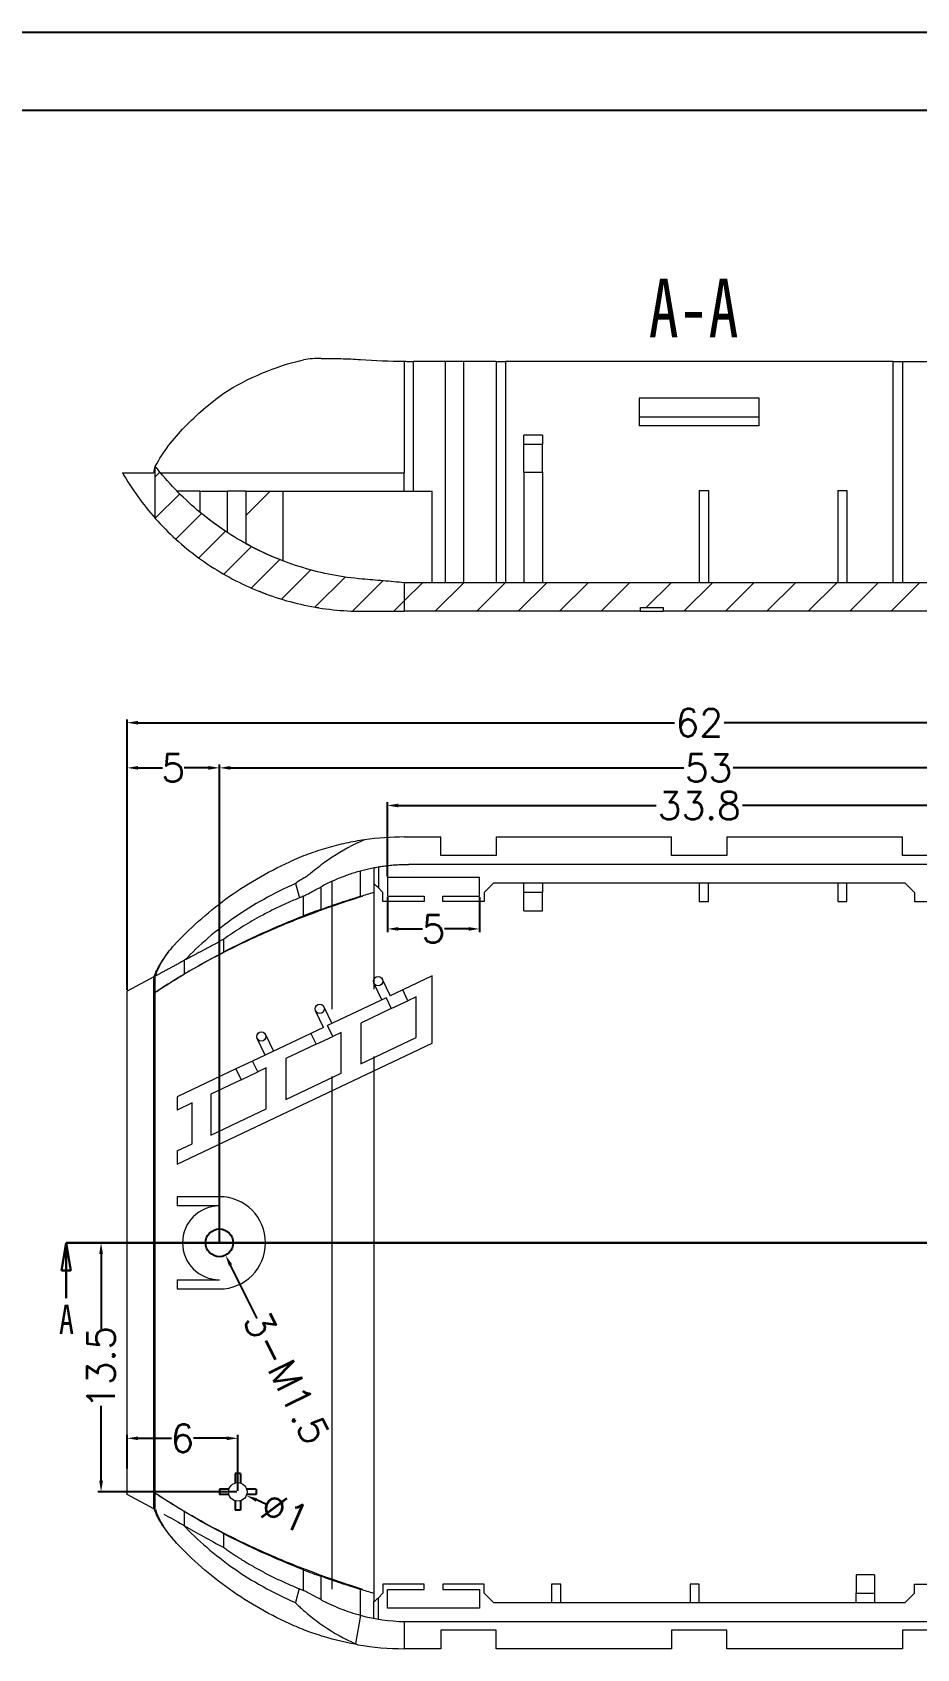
# Model space of a CAD drawing. Header units: inches. Extents: x 1582 to 2189, y 327 to 504.
# Drawn here: x 1633.2 to 1681.1, y 416.3 to 503.9 of the extents above; entities that cross this region are included whole.
import ezdxf

# ---------------------------------------------------------------- set-up
doc = ezdxf.new("R2010")
doc.units = ezdxf.units.IN
doc.header["$LTSCALE"] = 15
doc.linetypes.add('CENTERX2', pattern=[101.6, 63.5, -12.7, 12.7, -12.7])
doc.styles.add('SLDTEXTSTYLE0', font='TXT', dxfattribs={"width": 0.75})
doc.styles.get("Standard").update_dxf_attribs({"font": 'txt', "bigfont": 'gbcbig.shx'})
doc.dimstyles.new('2', dxfattribs={"dimtxt": 1.5, "dimasz": 0.6, "dimexe": 0.18, "dimexo": 0.0625, "dimgap": 0.09, "dimtad": 0, "dimdsep": 46, "dimtxsty": 'Standard', "dimcen": 0, "dimclrd": 3, "dimclre": 3, "dimadec": 0, "dimazin": 2, "dimtfac": 1, "dimtofl": 0, "dimtmove": 0, "dimatfit": 3, "dimfxl": 1, "dimtolj": 1, "dimtzin": 0, "dimarcsym": 0})
pattern_1 = [(45, (1270.117, -27.185), (-2.245064, 2.245064), [])]
pattern_2 = [(45, (-37.5269, -52.633), (-1.122532, 1.122532), [])]

# ---------------------------------------------------------------- blocks, each defined once
blk = doc.blocks.new('_CLOSED')
at = {"color": 0, "linetype": 'ByBlock', "lineweight": -2}
for p, q in [((-1, 0.166667), (0, 0)), ((-1, 0.166667), (-1, -0.166667)), ((0, 0), (-1, -0.166667)), ((0, 0), (-1, 0))]:
    blk.add_line(p, q, dxfattribs=at)
blk = doc.blocks.new('*D204')
at = {"color": 3, "lineweight": -2}
for p, q in [((1638.349, 451.965), (1638.349, 466.643)), ((1638.949, 466.463), (1668.009, 466.463)), ((1699.749, 466.463), (1670.689, 466.463)), ((1700.349, 451.965), (1700.349, 466.643))]:
    blk.add_line(p, q, dxfattribs=at)
at = {"color": 3}
for points in [[(1638.949, 466.563), (1638.949, 466.363), (1638.349, 466.463)], [(1699.749, 466.563), (1699.749, 466.363), (1700.349, 466.463)]]:
    blk.add_solid(points, dxfattribs=at)
at = {"layer": 'Defpoints', "color": 0}
for p in [(1700.349, 466.463), (1638.349, 451.903), (1700.349, 451.903)]:
    blk.add_point(p, dxfattribs=at)
at = {"color": 0, "insert": (1669.349, 466.463), "char_height": 1.5, "attachment_point": 5}
blk.add_mtext('\\A1;62', dxfattribs=at)
blk = doc.blocks.new('*D205')
at = {"color": 3, "lineweight": -2}
for p, q in [((1638.349, 451.965), (1638.349, 464.195)), ((1638.949, 464.015), (1640.261, 464.015)), ((1642.752, 464.015), (1641.441, 464.015)), ((1643.352, 438.331), (1643.352, 464.195))]:
    blk.add_line(p, q, dxfattribs=at)
at = {"color": 3}
for points in [[(1638.949, 464.115), (1638.949, 463.915), (1638.349, 464.015)], [(1642.752, 464.115), (1642.752, 463.915), (1643.352, 464.015)]]:
    blk.add_solid(points, dxfattribs=at)
at = {"layer": 'Defpoints', "color": 0}
for p in [(1638.349, 464.015), (1638.349, 451.903), (1643.352, 438.268)]:
    blk.add_point(p, dxfattribs=at)
at = {"color": 0, "insert": (1640.851, 464.015), "char_height": 1.5, "attachment_point": 5}
blk.add_mtext('\\A1;5', dxfattribs=at)
blk = doc.blocks.new('*D206')
at = {"color": 3, "lineweight": -2}
for p, q in [((1643.352, 438.331), (1643.352, 464.195)), ((1643.952, 464.015), (1668.512, 464.015)), ((1695.752, 464.015), (1671.192, 464.015)), ((1696.352, 445.831), (1696.352, 464.195))]:
    blk.add_line(p, q, dxfattribs=at)
at = {"color": 3}
for points in [[(1643.952, 464.115), (1643.952, 463.915), (1643.352, 464.015)], [(1695.752, 464.115), (1695.752, 463.915), (1696.352, 464.015)]]:
    blk.add_solid(points, dxfattribs=at)
at = {"layer": 'Defpoints', "color": 0}
for p in [(1696.352, 464.015), (1696.352, 445.768), (1643.352, 438.268)]:
    blk.add_point(p, dxfattribs=at)
at = {"color": 0, "insert": (1669.852, 464.015), "char_height": 1.5, "attachment_point": 5}
blk.add_mtext('\\A1;53', dxfattribs=at)
blk = doc.blocks.new('*D210')
at = {"color": 3, "lineweight": -2}
blk.add_line((1645.39, 434.172), (1643.953, 437.059), dxfattribs=at)
at = {"color": 3}
blk.add_solid([(1644.043, 437.104), (1643.864, 437.015), (1643.686, 437.597)], dxfattribs=at)
at = {"layer": 'Defpoints', "color": 0}
for p in [(1643.018, 438.939), (1643.686, 437.597)]:
    blk.add_point(p, dxfattribs=at)
at = {"color": 0, "insert": (1646.99, 430.958), "char_height": 1.5, "attachment_point": 5, "rotation": 296.45584}
blk.add_mtext('\\A1;3-M1.5', dxfattribs=at)
blk = doc.blocks.new('*D218')
at = {"color": 3, "lineweight": -2}
for p, q in [((1638.349, 426.037), (1638.349, 427.852)), ((1638.949, 427.672), (1640.759, 427.672)), ((1643.749, 427.672), (1641.939, 427.672)), ((1644.349, 424.831), (1644.349, 427.852))]:
    blk.add_line(p, q, dxfattribs=at)
at = {"color": 3}
for points in [[(1638.949, 427.772), (1638.949, 427.572), (1638.349, 427.672)], [(1643.749, 427.772), (1643.749, 427.572), (1644.349, 427.672)]]:
    blk.add_solid(points, dxfattribs=at)
at = {"layer": 'Defpoints', "color": 0}
for p in [(1644.349, 427.672), (1638.349, 425.975), (1644.349, 424.768)]:
    blk.add_point(p, dxfattribs=at)
at = {"color": 0, "insert": (1641.349, 427.672), "char_height": 1.5, "attachment_point": 5}
blk.add_mtext('\\A1;6', dxfattribs=at)
blk = doc.blocks.new('*D219')
at = {"color": 3, "lineweight": -2}
for p, q in [((1643.289, 438.268), (1636.761, 438.268)), ((1636.941, 437.668), (1636.941, 433.608)), ((1636.941, 425.368), (1636.941, 429.428)), ((1644.287, 424.768), (1636.761, 424.768))]:
    blk.add_line(p, q, dxfattribs=at)
at = {"color": 3}
for points in [[(1636.841, 437.668), (1637.041, 437.668), (1636.941, 438.268)], [(1636.841, 425.368), (1637.041, 425.368), (1636.941, 424.768)]]:
    blk.add_solid(points, dxfattribs=at)
at = {"layer": 'Defpoints', "color": 0}
for p in [(1636.941, 438.268), (1643.352, 438.268), (1644.349, 424.768)]:
    blk.add_point(p, dxfattribs=at)
at = {"color": 0, "insert": (1636.941, 431.518), "char_height": 1.5, "attachment_point": 5, "rotation": 90}
blk.add_mtext('\\A1;13.5', dxfattribs=at)
blk = doc.blocks.new('*D223')
at = {"color": 3, "lineweight": -2}
blk.add_line((1645.909, 424.091), (1645.358, 424.33), dxfattribs=at)
at = {"color": 3}
blk.add_solid([(1645.398, 424.422), (1645.318, 424.238), (1644.808, 424.569)], dxfattribs=at)
at = {"layer": 'Defpoints', "color": 0}
for p in [(1643.891, 424.967), (1644.808, 424.569)]:
    blk.add_point(p, dxfattribs=at)
at = {"color": 0, "insert": (1646.908, 423.657), "char_height": 1.5, "attachment_point": 5, "rotation": 336.52677}
blk.add_mtext('\\A1;∅1', dxfattribs=at)
blk = doc.blocks.new('*D224')
at = {"color": 3, "lineweight": -2}
for p, q in [((1652.449, 458.131), (1652.449, 462.154)), ((1653.049, 461.974), (1667.009, 461.974)), ((1685.649, 461.974), (1671.689, 461.974)), ((1686.249, 458.131), (1686.249, 462.154))]:
    blk.add_line(p, q, dxfattribs=at)
at = {"color": 3}
for points in [[(1653.049, 462.074), (1653.049, 461.874), (1652.449, 461.974)], [(1685.649, 462.074), (1685.649, 461.874), (1686.249, 461.974)]]:
    blk.add_solid(points, dxfattribs=at)
at = {"layer": 'Defpoints', "color": 0}
for p in [(1686.249, 461.974), (1652.449, 458.068), (1686.249, 458.068)]:
    blk.add_point(p, dxfattribs=at)
at = {"color": 0, "insert": (1669.349, 461.974), "char_height": 1.5, "attachment_point": 5}
blk.add_mtext('\\A1;33.8', dxfattribs=at)
blk = doc.blocks.new('*D225')
at = {"color": 3, "lineweight": -2}
for p, q in [((1652.449, 457.006), (1652.449, 455.105)), ((1657.449, 457.006), (1657.449, 455.105)), ((1653.049, 455.285), (1654.359, 455.285)), ((1656.849, 455.285), (1655.539, 455.285))]:
    blk.add_line(p, q, dxfattribs=at)
at = {"color": 3}
for points in [[(1653.049, 455.385), (1653.049, 455.185), (1652.449, 455.285)], [(1656.849, 455.385), (1656.849, 455.185), (1657.449, 455.285)]]:
    blk.add_solid(points, dxfattribs=at)
at = {"layer": 'Defpoints', "color": 0}
for p in [(1652.449, 457.068), (1657.449, 457.068), (1657.449, 455.285)]:
    blk.add_point(p, dxfattribs=at)
at = {"color": 0, "insert": (1654.949, 455.285), "char_height": 1.5, "attachment_point": 5}
blk.add_mtext('\\A1;5', dxfattribs=at)

msp = doc.modelspace()

# ---------------------------------------------------------------- hatches: boundary and pattern name
at = {"linetype": 'Continuous', "lineweight": 0}
h = msp.add_hatch(dxfattribs=at)
h.set_pattern_fill('ANSI31', style=0)
h.set_pattern_definition(pattern_1)
edge = h.paths.add_edge_path(flags=0)
edge.add_arc((1651.09, 487.506), 15, 210, 221.64154)
edge.add_line((1639.88, 477.539), (1639.88, 480.354))
edge.add_spline(control_points=[(1639.88, 480.354), (1639.824, 480.248), (1639.792, 480.127), (1639.792, 480.006)], knot_values=[0, 0, 0, 0, 0.497006, 0.497006, 0.497006, 0.497006], weights=[1, 1, 1, 1], degree=3, periodic=0)
edge.add_line((1639.792, 480.006), (1638.099, 480.006))
h = msp.add_hatch(dxfattribs=at)
h.set_pattern_fill('ANSI31', color=4, scale=0.5, style=0)
h.set_pattern_definition(pattern_2)
edge = h.paths.add_edge_path(flags=0)
edge.add_line((1653.369, 472.506), (1653.369, 474.052))
edge.add_spline(control_points=[(1653.369, 474.052), (1653.177, 474.069), (1652.796, 474.103), (1652.225, 474.153), (1651.656, 474.202), (1651.278, 474.234), (1651.09, 474.25)], knot_values=[0, 0, 0, 0, 0.25, 0.5, 0.75, 1, 1, 1, 1], weights=[1, 1, 1, 1, 1, 1, 1], degree=3, periodic=0)
edge.add_spline(control_points=[(1651.09, 474.25), (1648.894, 474.435), (1646.757, 475.092), (1642.946, 477.179), (1641.244, 478.625), (1639.88, 480.354)], knot_values=[0, 0, 0, 0, 0.5, 0.5, 1, 1, 1, 1], weights=[1, 1, 1, 1, 1, 1], degree=3, periodic=0)
edge.add_line((1639.88, 480.354), (1639.88, 477.539))
edge.add_spline(control_points=[(1639.88, 477.539), (1641.292, 475.951), (1643.035, 474.68), (1645.902, 473.392), (1646.916, 473.059), (1648.98, 472.617), (1650.027, 472.506), (1651.09, 472.506)], knot_values=[0, 0, 0, 0, 0.5, 0.5, 0.75, 0.75, 1, 1, 1, 1], weights=[1, 1, 1, 1, 1, 1, 1, 1], degree=3, periodic=0)
edge.add_line((1651.09, 472.506), (1653.369, 472.506))
h = msp.add_hatch(dxfattribs=at)
h.set_pattern_fill('ANSI31', style=0)
h.set_pattern_definition(pattern_1)
edge = h.paths.add_edge_path(flags=0)
edge.add_line((1646.792, 479.006), (1644.792, 479.006))
edge.add_line((1644.792, 479.006), (1644.792, 476.168))
edge.add_spline(control_points=[(1644.792, 476.168), (1645.435, 475.812), (1646.102, 475.501), (1646.792, 475.237)], knot_values=[0, 0, 0, 0, 1, 1, 1, 1], weights=[1, 1, 1, 1], degree=3, periodic=0)
edge.add_line((1646.792, 475.237), (1646.792, 479.006))
h = msp.add_hatch(dxfattribs=at)
h.set_pattern_fill('ANSI31', color=4, scale=0.5, style=0)
h.set_pattern_definition(pattern_2)
h.paths.add_polyline_path([(1667.397, 472.506), (1685.33, 472.506), (1685.33, 474.052), (1653.369, 474.052), (1653.369, 472.506), (1666.17, 472.506), (1666.17, 472.706), (1667.397, 472.706)], flags=0)

# ---------------------------------------------------------------- linework, layer by layer
for p, q in [((1581.852, 503.888), (1832.153, 503.888)), ((1586.066, 499.674), (1827.94, 499.674)), ((1644.199, 425.768), (1644.199, 425.245)), ((1644.499, 425.768), (1644.199, 425.768)), ((1644.499, 425.768), (1644.499, 425.245)), ((1643.349, 424.918), (1643.349, 424.618)), ((1643.872, 424.918), (1643.349, 424.918)), ((1643.872, 424.618), (1643.349, 424.618)), ((1644.199, 424.291), (1644.199, 423.768)), ((1644.499, 424.291), (1644.499, 423.768)), ((1645.349, 424.918), (1644.826, 424.918)), ((1645.349, 424.618), (1644.826, 424.618)), ((1645.349, 424.918), (1645.349, 424.618)), ((1644.499, 423.768), (1644.199, 423.768))]:
    msp.add_line(p, q)
at = {"color": 7, "linetype": 'Continuous', "lineweight": 15}
for p, q in [((1653.369, 486.052), (1653.369, 480.006)), ((1653.401, 486.052), (1653.401, 486.054)), ((1653.612, 486.052), (1653.849, 486.052)), ((1653.849, 486.052), (1653.849, 479.006)), ((1655.599, 486.052), (1653.849, 486.052)), ((1655.599, 474.052), (1655.599, 486.052)), ((1656.599, 486.052), (1655.599, 486.052)), ((1656.599, 474.052), (1656.599, 486.052)), ((1658.349, 486.052), (1656.599, 486.052)), ((1658.349, 486.052), (1658.349, 474.052)), ((1658.349, 486.052), (1658.849, 486.052)), ((1658.849, 486.052), (1658.849, 474.052)), ((1679.849, 486.052), (1658.849, 486.052)), ((1679.849, 474.052), (1679.849, 486.052)), ((1679.849, 486.052), (1680.349, 486.052)), ((1680.349, 486.052), (1680.349, 474.052)), ((1680.349, 486.052), (1682.099, 486.052)), ((1672.599, 484.052), (1666.099, 484.052)), ((1666.099, 484.052), (1666.099, 482.552)), ((1672.599, 482.552), (1672.599, 484.052)), ((1666.099, 483.052), (1672.599, 483.052)), ((1660.849, 482.052), (1659.849, 482.052)), ((1659.849, 481.552), (1659.849, 482.052)), ((1660.849, 482.052), (1660.849, 481.552)), ((1672.599, 482.552), (1666.099, 482.552)), ((1660.849, 481.552), (1659.849, 481.552)), ((1659.849, 480.052), (1659.849, 481.552)), ((1660.849, 480.052), (1660.849, 481.552)), ((1640.014, 480.199), (1639.88, 480.354)), ((1639.88, 477.539), (1639.88, 480.354)), ((1638.099, 480.006), (1639.792, 480.006)), ((1653.369, 479.006), (1653.369, 480.006)), ((1659.849, 480.052), (1659.849, 474.052)), ((1659.849, 480.052), (1660.849, 480.052)), ((1660.849, 480.052), (1660.849, 474.052)), ((1642.292, 479.006), (1641.067, 479.006)), ((1642.292, 479.006), (1642.292, 477.877)), ((1642.292, 479.006), (1643.792, 479.006)), ((1643.792, 476.77), (1643.792, 479.006)), ((1644.792, 479.006), (1643.792, 479.006)), ((1644.792, 479.006), (1644.792, 476.168)), ((1644.792, 479.006), (1646.792, 479.006)), ((1646.792, 479.006), (1654.88, 479.006)), ((1646.792, 479.006), (1646.792, 475.237)), ((1654.88, 474.052), (1654.88, 479.006)), ((1669.349, 479.052), (1669.349, 474.052)), ((1669.349, 479.052), (1669.849, 479.052)), ((1669.849, 479.052), (1669.849, 474.052)), ((1676.849, 479.052), (1676.849, 474.052)), ((1676.849, 479.052), (1677.349, 479.052)), ((1677.349, 479.052), (1677.349, 474.052)), ((1640.872, 476.524), (1640.872, 476.524)), ((1653.369, 474.052), (1653.369, 472.506)), ((1685.33, 474.052), (1653.369, 474.052)), ((1645.517, 473.579), (1645.517, 473.579)), ((1645.59, 473.556), (1645.518, 473.581)), ((1645.52, 473.585), (1645.712, 473.507)), ((1645.88, 473.439), (1645.52, 473.584)), ((1645.832, 473.459), (1645.88, 473.439)), ((1645.88, 473.439), (1645.88, 473.439)), ((1646.946, 473.089), (1646.946, 473.089)), ((1648.743, 472.694), (1648.648, 472.706)), ((1649.946, 472.549), (1649.946, 472.549)), ((1651.09, 472.506), (1653.369, 472.506)), ((1666.17, 472.506), (1653.369, 472.506)), ((1666.17, 472.706), (1667.397, 472.706)), ((1666.17, 472.506), (1666.17, 472.706)), ((1666.17, 472.506), (1667.397, 472.506)), ((1667.397, 472.706), (1667.397, 472.506)), ((1685.33, 472.506), (1667.397, 472.506)), ((1653.369, 460.268), (1655.349, 460.268)), ((1655.349, 459.268), (1655.349, 460.268)), ((1658.349, 460.268), (1658.349, 459.268)), ((1658.349, 460.268), (1667.849, 460.268)), ((1667.849, 459.268), (1667.849, 460.268)), ((1670.849, 460.268), (1670.849, 459.268)), ((1670.849, 460.268), (1680.349, 460.268)), ((1680.349, 459.268), (1680.349, 460.268)), ((1658.349, 459.268), (1655.349, 459.268)), ((1670.849, 459.268), (1667.849, 459.268)), ((1683.349, 459.268), (1680.349, 459.268)), ((1650.998, 457.058), (1650.998, 458.42)), ((1651.719, 458.587), (1651.719, 452.019)), ((1651.719, 458.587), (1651.719, 457.709)), ((1651.962, 458.631), (1651.962, 457.505)), ((1685.086, 458.768), (1653.612, 458.768)), ((1647.481, 457.742), (1647.688, 456.967)), ((1648.869, 456.352), (1648.869, 457.571)), ((1649.44, 457.857), (1649.44, 450.938)), ((1652.199, 457.268), (1651.962, 457.505)), ((1652.449, 458.068), (1652.449, 457.068)), ((1657.449, 458.068), (1652.449, 458.068)), ((1657.449, 457.068), (1657.449, 458.068)), ((1658.199, 457.768), (1657.699, 457.268)), ((1680.499, 457.768), (1658.199, 457.768)), ((1659.849, 457.268), (1659.849, 457.768)), ((1660.849, 457.768), (1660.849, 457.268)), ((1669.349, 457.768), (1669.349, 456.768)), ((1669.849, 456.768), (1669.849, 457.768)), ((1676.849, 457.768), (1676.849, 456.768)), ((1677.349, 456.768), (1677.349, 457.768)), ((1680.499, 457.768), (1680.999, 457.268)), ((1647.912, 455.995), (1647.912, 457.055)), ((1652.199, 456.768), (1652.199, 457.268)), ((1654.449, 456.768), (1652.199, 456.768)), ((1652.449, 457.068), (1654.449, 457.068)), ((1654.449, 457.068), (1654.449, 456.768)), ((1655.449, 457.068), (1657.449, 457.068)), ((1655.449, 456.768), (1655.449, 457.068)), ((1657.699, 456.768), (1655.449, 456.768)), ((1657.699, 457.268), (1657.699, 456.768)), ((1660.849, 457.268), (1659.849, 457.268)), ((1659.849, 456.268), (1659.849, 457.268)), ((1660.849, 456.268), (1660.849, 457.268)), ((1669.349, 456.768), (1669.849, 456.768)), ((1676.849, 456.768), (1677.349, 456.768)), ((1680.999, 457.268), (1680.999, 456.768)), ((1680.999, 456.768), (1683.249, 456.768)), ((1659.849, 456.268), (1660.849, 456.268)), ((1643.583, 454.035), (1643.583, 454.723)), ((1641.467, 452.849), (1641.467, 453.583)), ((1639.792, 452.68), (1638.349, 451.903)), ((1639.792, 423.856), (1639.792, 452.68)), ((1639.88, 451.848), (1639.88, 452.728)), ((1652.152, 451.442), (1651.723, 452.345)), ((1652.175, 452.56), (1652.603, 451.656)), ((1654.88, 452.736), (1653.281, 451.978)), ((1654.88, 449.084), (1654.88, 452.736)), ((1638.349, 424.633), (1638.349, 451.903)), ((1639.88, 424.688), (1639.88, 451.848)), ((1652.378, 451.549), (1649.215, 450.049)), ((1652.378, 451.549), (1652.656, 450.962)), ((1653.281, 451.978), (1652.603, 451.656)), ((1652.656, 450.962), (1653.56, 451.39)), ((1653.56, 451.39), (1653.281, 451.978)), ((1654.011, 451.605), (1653.56, 451.39)), ((1654.011, 449.391), (1654.011, 451.605)), ((1648.989, 449.942), (1648.561, 450.845)), ((1649.013, 451.06), (1649.441, 450.156)), ((1652.656, 450.962), (1651.011, 450.182)), ((1648.312, 449.62), (1645.15, 448.12)), ((1645.85, 449.56), (1646.279, 448.656)), ((1648.989, 449.942), (1648.312, 449.62)), ((1648.312, 449.62), (1648.59, 449.033)), ((1649.494, 449.462), (1649.215, 450.049)), ((1649.946, 449.676), (1649.494, 449.462)), ((1649.946, 447.462), (1649.946, 449.676)), ((1651.011, 450.182), (1651.011, 447.968)), ((1641.067, 442.531), (1654.88, 449.084)), ((1645.827, 448.442), (1645.399, 449.345)), ((1648.59, 449.033), (1646.946, 448.253)), ((1648.59, 449.033), (1649.494, 449.462)), ((1651.011, 447.968), (1654.011, 449.391)), ((1645.15, 448.12), (1644.246, 447.692)), ((1645.428, 447.533), (1645.15, 448.12)), ((1645.88, 447.747), (1645.428, 447.533)), ((1645.88, 445.534), (1645.88, 447.747)), ((1646.946, 448.253), (1646.946, 446.039)), ((1651.719, 448.367), (1651.719, 418.827)), ((1644.246, 447.692), (1641.067, 446.183)), ((1644.525, 447.104), (1642.88, 446.324)), ((1644.246, 447.692), (1644.525, 447.104)), ((1644.525, 447.104), (1645.428, 447.533)), ((1646.946, 446.039), (1649.946, 447.462)), ((1649.44, 447.286), (1649.44, 419.489)), ((1641.067, 446.183), (1641.067, 445.464)), ((1642.88, 446.324), (1642.88, 444.111)), ((1641.88, 445.85), (1641.067, 445.464)), ((1641.88, 443.636), (1641.88, 445.85)), ((1642.88, 444.111), (1645.88, 445.534)), ((1641.067, 443.25), (1641.88, 443.636)), ((1641.067, 443.25), (1641.067, 442.531)), ((1643.352, 440.768), (1641.067, 440.768)), ((1641.067, 440.768), (1641.067, 440.268)), ((1643.352, 440.268), (1641.067, 440.268)), ((1641.067, 436.268), (1643.352, 436.268)), ((1641.067, 436.268), (1641.067, 435.768)), ((1641.067, 435.768), (1643.352, 435.768)), ((1639.792, 423.856), (1638.349, 424.633)), ((1639.88, 423.809), (1639.88, 424.688)), ((1641.467, 422.935), (1641.467, 423.687)), ((1643.583, 421.749), (1643.583, 422.501)), ((1647.912, 419.426), (1647.912, 420.541)), ((1648.869, 418.917), (1648.869, 420.184)), ((1652.199, 419.768), (1652.199, 419.268)), ((1654.449, 419.768), (1652.199, 419.768)), ((1654.449, 419.468), (1654.449, 419.768)), ((1655.449, 419.768), (1655.449, 419.468)), ((1657.699, 419.768), (1655.449, 419.768)), ((1657.699, 419.268), (1657.699, 419.768)), ((1661.849, 419.768), (1661.349, 419.768)), ((1661.349, 419.768), (1661.349, 418.768)), ((1661.849, 418.768), (1661.849, 419.768)), ((1668.849, 419.768), (1668.849, 418.768)), ((1669.349, 419.768), (1668.849, 419.768)), ((1669.349, 418.768), (1669.349, 419.768)), ((1678.849, 420.268), (1677.849, 420.268)), ((1677.849, 420.268), (1677.849, 419.268)), ((1678.849, 420.268), (1678.849, 419.268)), ((1680.999, 419.768), (1683.249, 419.768)), ((1680.999, 419.268), (1680.999, 419.768)), ((1647.665, 419.524), (1647.467, 418.768)), ((1650.998, 418.077), (1650.998, 419.478)), ((1651.719, 417.912), (1651.719, 418.827)), ((1652.199, 419.268), (1651.962, 419.031)), ((1651.962, 417.869), (1651.962, 419.031)), ((1652.449, 419.468), (1654.449, 419.468)), ((1652.449, 418.468), (1652.449, 419.468)), ((1655.449, 419.468), (1657.449, 419.468)), ((1657.449, 419.468), (1657.449, 418.468)), ((1658.199, 418.768), (1657.699, 419.268)), ((1677.849, 418.768), (1677.849, 419.268)), ((1677.849, 419.268), (1678.849, 419.268)), ((1678.849, 419.268), (1678.849, 418.768)), ((1680.499, 418.768), (1680.999, 419.268)), ((1651.001, 418.076), (1650.724, 416.535)), ((1657.449, 418.468), (1652.449, 418.468)), ((1658.199, 418.768), (1680.499, 418.768)), ((1653.369, 417.736), (1653.369, 416.268)), ((1653.369, 417.733), (1687.759, 417.733)), ((1658.349, 417.268), (1655.349, 417.268)), ((1655.349, 417.268), (1655.349, 416.268)), ((1658.349, 416.268), (1658.349, 417.268)), ((1670.849, 417.268), (1667.849, 417.268)), ((1667.849, 417.268), (1667.849, 416.268)), ((1670.849, 416.268), (1670.849, 417.268)), ((1683.349, 417.268), (1680.349, 417.268)), ((1680.349, 417.268), (1680.349, 416.268)), ((1655.349, 416.268), (1653.369, 416.268)), ((1667.849, 416.268), (1658.349, 416.268)), ((1680.349, 416.268), (1670.849, 416.268))]:
    msp.add_line(p, q, dxfattribs=at)
at = {"color": 1, "linetype": 'CENTERX2', "lineweight": 30}
msp.add_line((1703.052, 438.268), (1635.055, 438.268), dxfattribs=at)
at = {"color": 7, "linetype": 'Continuous', "lineweight": 30}
msp.add_line((1635.055, 435.268), (1635.055, 438.268), dxfattribs=at)
at = {"color": 7, "linetype": 'Continuous', "lineweight": 15}
for centre, radius in [((1651.949, 452.453), 0.25), ((1648.787, 450.952), 0.25), ((1645.624, 449.452), 0.25), ((1644.349, 424.768), 0.5)]:
    msp.add_circle(centre, radius, dxfattribs=at)
msp.add_circle((1643.352, 438.268), 0.75)
for centre, radius, start, end in [((1651.09, 487.506), 15, 210, 221.64154), ((1653.369, 445.268), 15, 90, 98.25281), ((1643.352, 438.268), 2.5, 270, 90), ((1643.352, 438.268), 2, 90, 270), ((1653.369, 431.268), 15, 260.33648, 270)]:
    msp.add_arc(centre, radius, start, end, dxfattribs=at)
for points, knots in [([(1643.583, 484.323), (1644.246, 484.744), (1644.937, 485.106), (1646.379, 485.713), (1647.129, 485.958), (1647.912, 486.14)], [0, 0, 0, 0, 0.5, 0.5, 1, 1, 1, 1]), ([(1648.869, 486.212), (1649.221, 486.214), (1649.575, 486.212), (1650.285, 486.191), (1650.641, 486.172), (1650.998, 486.147)], [0, 0, 0, 0, 0.5, 0.5, 1, 1, 1, 1]), ([(1639.88, 480.354), (1640.091, 480.757), (1640.335, 481.132), (1640.87, 481.843), (1641.16, 482.176), (1641.467, 482.489)], [0, 0, 0, 0, 0.5, 0.5, 1, 1, 1, 1]), ([(1651.09, 474.25), (1649.992, 474.343), (1648.917, 474.55), (1647.34, 475.028), (1646.822, 475.215), (1645.817, 475.638), (1645.328, 475.875), (1644.375, 476.396), (1643.912, 476.682), (1643.011, 477.301), (1642.573, 477.638), (1641.32, 478.702), (1640.562, 479.49), (1639.88, 480.354)], [0, 0, 0, 0, 0.25, 0.25, 0.375, 0.375, 0.5, 0.5, 0.625, 0.625, 0.75, 0.75, 1, 1, 1, 1]), ([(1639.88, 477.539), (1640.586, 476.745), (1641.367, 476.034), (1642.649, 475.094), (1643.094, 474.804), (1644.002, 474.275), (1644.468, 474.036), (1645.424, 473.607), (1645.914, 473.417), (1646.917, 473.088), (1647.432, 472.949), (1648.98, 472.617), (1650.027, 472.506), (1651.09, 472.506)], [0, 0, 0, 0, 0.25, 0.25, 0.375, 0.375, 0.5, 0.5, 0.625, 0.625, 0.75, 0.75, 1, 1, 1, 1]), ([(1640.869, 476.529), (1640.859, 476.537), (1640.847, 476.546), (1640.836, 476.558), (1640.834, 476.56)], [0, 0, 0, 0, 0.805902, 1, 1, 1, 1]), ([(1651.215, 460.113), (1651.047, 460.088), (1650.877, 460.061), (1650.537, 459.999), (1650.366, 459.966), (1649.855, 459.855), (1649.514, 459.769), (1648.834, 459.571), (1648.496, 459.459), (1647.99, 459.272), (1647.821, 459.206), (1647.489, 459.069), (1647.325, 458.998), (1647.163, 458.924)], [0, 0, 0, 0, 0.125, 0.125, 0.25, 0.25, 0.5, 0.5, 0.75, 0.75, 0.875, 0.875, 1, 1, 1, 1]), ([(1650.733, 459.896), (1650.151, 459.614), (1649.595, 459.277), (1648.935, 458.8), (1648.805, 458.702), (1648.547, 458.502), (1648.42, 458.399), (1648.228, 458.246), (1648.164, 458.195), (1648.065, 458.123), (1648.031, 458.099), (1647.96, 458.057), (1647.924, 458.037), (1647.817, 457.974), (1647.746, 457.932), (1647.64, 457.867), (1647.605, 457.845), (1647.554, 457.81), (1647.537, 457.798), (1647.512, 457.779), (1647.504, 457.773), (1647.493, 457.762), (1647.489, 457.759), (1647.483, 457.751), (1647.48, 457.746), (1647.481, 457.742)], [0, 0, 0, 0, 0.5, 0.5, 0.625, 0.625, 0.75, 0.75, 0.8125, 0.8125, 0.84375, 0.84375, 0.875, 0.875, 0.9375, 0.9375, 0.96875, 0.96875, 0.984375, 0.984375, 0.992188, 0.992188, 0.996094, 0.996094, 1, 1, 1, 1]), ([(1640.897, 454.398), (1641.308, 454.843), (1641.746, 455.278), (1642.682, 456.118), (1643.183, 456.526), (1644.757, 457.677), (1645.903, 458.352), (1647.163, 458.924)], [0, 0, 0, 0, 0.25, 0.25, 0.5, 0.5, 1, 1, 1, 1]), ([(1650.998, 458.42), (1650.893, 458.391), (1650.683, 458.332), (1650.37, 458.23), (1650.062, 458.119), (1649.756, 457.998), (1649.456, 457.867), (1649.159, 457.725), (1648.966, 457.623), (1648.869, 457.571)], [0, 0, 0, 0, 0.142983, 0.285871, 0.428699, 0.571542, 0.714342, 0.856852, 1, 1, 1, 1]), ([(1653.369, 458.765), (1653.268, 458.762), (1653.068, 458.755), (1652.768, 458.734), (1652.47, 458.704), (1652.173, 458.666), (1651.877, 458.618), (1651.583, 458.561), (1651.289, 458.496), (1651.096, 458.446), (1650.998, 458.42)], [0, 0, 0, 0, 0.125316, 0.250309, 0.375095, 0.499791, 0.624512, 0.749377, 0.874501, 1, 1, 1, 1]), ([(1647.481, 457.742), (1646.878, 457.48), (1646.301, 457.195), (1645.2, 456.582), (1644.675, 456.254), (1643.673, 455.555), (1643.194, 455.183), (1642.288, 454.404), (1641.864, 454), (1641.467, 453.583)], [0, 0, 0, 0, 0.25, 0.25, 0.5, 0.5, 0.75, 0.75, 1, 1, 1, 1]), ([(1647.912, 457.055), (1647.998, 457.102), (1648.19, 457.206), (1648.509, 457.378), (1648.742, 457.503), (1648.869, 457.571)], [0, 0, 0, 0, 0.271398, 0.604732, 1, 1, 1, 1]), ([(1647.688, 456.967), (1647.582, 456.923), (1647.369, 456.836), (1647.053, 456.698), (1646.739, 456.556), (1646.427, 456.408), (1646.118, 456.255), (1645.812, 456.097), (1645.441, 455.898), (1645.006, 455.65), (1644.518, 455.353), (1644.041, 455.045), (1643.737, 454.831), (1643.583, 454.723)], [0, 0, 0, 0, 0.070608, 0.141593, 0.212966, 0.284742, 0.356931, 0.429546, 0.502599, 0.625804, 0.751094, 0.874164, 1, 1, 1, 1]), ([(1647.912, 457.055), (1647.874, 457.041), (1647.8, 457.012), (1647.725, 456.982), (1647.688, 456.967)], [0, 0, 0, 0, 0.499408, 1, 1, 1, 1]), ([(1648.869, 456.352), (1649.221, 456.479), (1649.575, 456.601), (1650.285, 456.836), (1650.641, 456.95), (1650.998, 457.058)], [0, 0, 0, 0, 0.5, 0.5, 1, 1, 1, 1]), ([(1643.583, 454.035), (1644.246, 454.382), (1644.937, 454.721), (1646.379, 455.376), (1647.129, 455.692), (1647.912, 455.995)], [0, 0, 0, 0, 0.5, 0.5, 1, 1, 1, 1]), ([(1640.756, 454.238), (1640.731, 454.209), (1640.594, 454.055), (1640.372, 453.761), (1640.111, 453.354), (1639.917, 452.994), (1639.828, 452.764), (1639.794, 452.679)], [0, 0, 0, 0, 0.061632, 0.336048, 0.598288, 0.850397, 1, 1, 1, 1]), ([(1639.88, 452.728), (1639.988, 453.039), (1640.131, 453.335), (1640.474, 453.895), (1640.675, 454.158), (1640.897, 454.398)], [0, 0, 0, 0, 0.5, 0.5, 1, 1, 1, 1]), ([(1643.583, 454.723), (1643.492, 454.674), (1643.307, 454.574), (1643.034, 454.427), (1642.761, 454.281), (1642.559, 454.169), (1642.401, 454.088), (1642.266, 454.014), (1642.061, 453.904), (1641.785, 453.754), (1641.581, 453.644), (1641.467, 453.583)], [0, 0, 0, 0, 0.122237, 0.246244, 0.372091, 0.499845, 0.531284, 0.595207, 0.693452, 0.827756, 1, 1, 1, 1]), ([(1641.467, 453.583), (1641.394, 453.543), (1641.249, 453.465), (1641.042, 453.353), (1640.844, 453.247), (1640.658, 453.146), (1640.481, 453.051), (1640.315, 452.962), (1640.159, 452.878), (1640.013, 452.799), (1639.924, 452.751), (1639.88, 452.728)], [0, 0, 0, 0, 0.120349, 0.238124, 0.353433, 0.466383, 0.577083, 0.685652, 0.792228, 0.896959, 1, 1, 1, 1]), ([(1639.88, 452.728), (1639.869, 452.722), (1639.847, 452.71), (1639.823, 452.697), (1639.805, 452.687), (1639.794, 452.681), (1639.793, 452.68), (1639.792, 452.68)], [0, 0, 0, 0, 0.2094411, 0.4140574, 0.6138535, 0.8090252, 1, 1, 1, 1]), ([(1639.88, 451.848), (1640.091, 451.988), (1640.335, 452.147), (1640.87, 452.486), (1641.16, 452.665), (1641.467, 452.849)], [0, 0, 0, 0, 0.5, 0.5, 1, 1, 1, 1]), ([(1641.467, 423.687), (1641.16, 423.871), (1640.871, 424.05), (1640.336, 424.388), (1640.091, 424.548), (1639.88, 424.688)], [0, 0, 0, 0, 0.5, 0.5, 1, 1, 1, 1]), ([(1639.799, 423.848), (1639.842, 423.741), (1639.944, 423.49), (1640.154, 423.11), (1640.422, 422.704), (1640.676, 422.383), (1640.842, 422.199), (1640.894, 422.141)], [0, 0, 0, 0, 0.169161, 0.3986, 0.636346, 0.884162, 1, 1, 1, 1]), ([(1639.882, 423.807), (1639.989, 423.497), (1640.131, 423.201), (1640.473, 422.643), (1640.673, 422.38), (1640.894, 422.141)], [0, 0, 0, 0, 0.5, 0.5, 1, 1, 1, 1]), ([(1641.381, 422.985), (1641.78, 422.564), (1642.206, 422.156), (1643.117, 421.369), (1643.601, 420.99), (1644.624, 420.275), (1645.158, 419.941), (1646.275, 419.319), (1646.86, 419.031), (1647.467, 418.768)], [0, 0, 0, 0, 0.25, 0.25, 0.5, 0.5, 0.75, 0.75, 1, 1, 1, 1]), ([(1647.912, 420.541), (1647.129, 420.844), (1646.379, 421.16), (1644.937, 421.815), (1644.246, 422.154), (1643.583, 422.501)], [0, 0, 0, 0, 0.5, 0.5, 1, 1, 1, 1]), ([(1647.163, 417.612), (1646.535, 417.897), (1645.933, 418.209), (1644.778, 418.884), (1644.224, 419.248), (1643.172, 420.019), (1642.674, 420.425), (1641.741, 421.263), (1641.304, 421.697), (1640.894, 422.141)], [0, 0, 0, 0, 0.25, 0.25, 0.5, 0.5, 0.75, 0.75, 1, 1, 1, 1]), ([(1643.583, 421.749), (1643.656, 421.698), (1643.8, 421.596), (1644.021, 421.446), (1644.341, 421.235), (1644.766, 420.968), (1645.31, 420.651), (1645.869, 420.348), (1646.45, 420.058), (1647.047, 419.781), (1647.46, 419.609), (1647.665, 419.524)], [0, 0, 0, 0, 0.060099, 0.119501, 0.17821, 0.315555, 0.450245, 0.587749, 0.723353, 0.862282, 1, 1, 1, 1]), ([(1650.998, 419.478), (1650.641, 419.586), (1650.285, 419.7), (1649.575, 419.935), (1649.221, 420.057), (1648.869, 420.184)], [0, 0, 0, 0, 0.5, 0.5, 1, 1, 1, 1]), ([(1647.665, 419.524), (1647.706, 419.507), (1647.788, 419.474), (1647.87, 419.442), (1647.912, 419.426)], [0, 0, 0, 0, 0.500631, 1, 1, 1, 1]), ([(1648.869, 418.917), (1649.037, 418.826), (1649.209, 418.741), (1649.556, 418.582), (1649.732, 418.506), (1650.266, 418.296), (1650.629, 418.174), (1650.998, 418.077)], [0, 0, 0, 0, 0.25, 0.25, 0.5, 0.5, 1, 1, 1, 1]), ([(1647.467, 418.768), (1647.466, 418.764), (1647.469, 418.759), (1647.475, 418.751), (1647.478, 418.747), (1647.489, 418.735), (1647.496, 418.728), (1647.518, 418.705), (1647.533, 418.691), (1647.577, 418.647), (1647.608, 418.619), (1647.699, 418.533), (1647.76, 418.477), (1647.946, 418.311), (1648.072, 418.203), (1648.457, 417.886), (1648.723, 417.686), (1649.543, 417.123), (1650.12, 416.798), (1650.724, 416.535)], [0, 0, 0, 0, 0.003906, 0.003906, 0.007812, 0.007812, 0.015625, 0.015625, 0.03125, 0.03125, 0.0625, 0.0625, 0.125, 0.125, 0.25, 0.25, 0.5, 0.5, 1, 1, 1, 1]), ([(1650.851, 416.481), (1650.234, 416.586), (1649.615, 416.731), (1648.69, 417.013), (1648.383, 417.117), (1647.923, 417.29), (1647.77, 417.351), (1647.465, 417.477), (1647.313, 417.544), (1647.163, 417.612)], [0, 0, 0, 0, 0.5, 0.5, 0.75, 0.75, 0.875, 0.875, 1, 1, 1, 1])]:
    msp.add_open_spline(points, degree=3, knots=knots, dxfattribs=at)
for points in [[(1648.869, 486.212), (1648.547, 486.208), (1648.228, 486.184), (1647.912, 486.14)], [(1650.998, 486.147), (1651.782, 486.098), (1652.572, 486.068), (1653.369, 486.054)], [(1653.369, 486.054), (1653.379, 486.054), (1653.39, 486.054), (1653.401, 486.054)], [(1653.369, 486.052), (1653.379, 486.052), (1653.39, 486.052), (1653.401, 486.052)], [(1653.401, 486.054), (1653.471, 486.053), (1653.542, 486.052), (1653.612, 486.052)], [(1641.467, 482.489), (1642.122, 483.157), (1642.823, 483.78), (1643.583, 484.323)], [(1639.88, 480.354), (1639.824, 480.248), (1639.792, 480.127), (1639.792, 480.006)], [(1643.792, 476.77), (1643.269, 477.111), (1642.769, 477.481), (1642.292, 477.877)], [(1646.792, 475.237), (1646.102, 475.501), (1645.435, 475.812), (1644.792, 476.168)], [(1653.369, 474.052), (1653.177, 474.069), (1652.796, 474.103), (1652.225, 474.153), (1651.656, 474.202), (1651.278, 474.234), (1651.09, 474.25)], [(1651.011, 472.506), (1651.037, 472.506), (1651.064, 472.506), (1651.09, 472.506)], [(1651.215, 460.113), (1651.053, 460.044), (1650.891, 459.972), (1650.733, 459.896)], [(1653.612, 458.767), (1653.53, 458.767), (1653.451, 458.767), (1653.369, 458.767)], [(1651.751, 457.717), (1651.74, 457.714), (1651.729, 457.711), (1651.719, 457.709)], [(1651.962, 457.505), (1651.892, 457.575), (1651.821, 457.646), (1651.751, 457.717)], [(1651.09, 457.047), (1649.996, 456.704), (1647.834, 455.95), (1644.814, 454.655), (1642.116, 453.256), (1640.575, 452.309), (1639.88, 451.848)], [(1650.998, 457.058), (1651.238, 457.131), (1651.478, 457.201), (1651.719, 457.27)], [(1651.09, 457.086), (1651.09, 457.072), (1651.09, 457.059), (1651.09, 457.047)], [(1648.869, 456.352), (1648.547, 456.236), (1648.228, 456.117), (1647.912, 455.995)], [(1641.467, 452.849), (1642.122, 453.242), (1642.823, 453.638), (1643.583, 454.035)], [(1651.09, 419.489), (1649.996, 419.832), (1647.834, 420.586), (1644.814, 421.882), (1642.116, 423.28), (1640.575, 424.227), (1639.88, 424.688)], [(1639.792, 423.856), (1639.792, 423.856), (1639.824, 423.838), (1639.88, 423.809)], [(1640.349, 423.556), (1640.66, 423.385), (1641.008, 423.193), (1641.381, 422.985)], [(1643.583, 422.501), (1642.823, 422.898), (1642.122, 423.294), (1641.467, 423.687)], [(1641.381, 422.985), (1641.409, 422.969), (1641.438, 422.952), (1641.467, 422.935)], [(1641.467, 422.935), (1642.124, 422.549), (1642.828, 422.16), (1643.583, 421.749)], [(1647.912, 420.541), (1648.228, 420.419), (1648.547, 420.3), (1648.869, 420.184)], [(1648.869, 418.917), (1648.549, 419.087), (1648.229, 419.257), (1647.912, 419.426)], [(1651.719, 419.266), (1651.478, 419.335), (1651.238, 419.405), (1650.998, 419.478)], [(1651.09, 419.489), (1651.09, 419.477), (1651.09, 419.464), (1651.09, 419.45)], [(1651.751, 418.819), (1651.74, 418.822), (1651.729, 418.825), (1651.719, 418.827)], [(1651.962, 419.031), (1651.892, 418.961), (1651.821, 418.89), (1651.751, 418.819)], [(1650.998, 418.077), (1650.999, 418.077), (1651, 418.077), (1651.001, 418.076)], [(1651.001, 418.076), (1651.773, 417.87), (1652.568, 417.755), (1653.369, 417.736)], [(1650.724, 416.535), (1650.766, 416.516), (1650.808, 416.498), (1650.851, 416.481)]]:
    msp.add_open_spline(points, degree=3, dxfattribs=at)
at = {"color": 8, "linetype": 'Continuous', "lineweight": 15}
msp.add_open_spline([(1640.173, 480.006), (1640.844, 480.006), (1642.284, 480.006), (1644.607, 480.006), (1646.931, 480.006), (1649.146, 480.006), (1651.231, 480.006), (1652.653, 480.006), (1653.369, 480.006)], degree=3, knots=[0, 0, 0, 0, 0.1651817, 0.3542566, 0.5442072, 0.6946004, 0.8464082, 1, 1, 1, 1], dxfattribs=at)

# ---------------------------------------------------------------- block references
at = {"color": 7, "linetype": 'Continuous', "lineweight": 30, "xscale": 1.5, "yscale": 1.5, "zscale": 0.25, "rotation": 90}
msp.add_blockref('_CLOSED', (1635.055, 438.268), dxfattribs=at)

# ---------------------------------------------------------------- texts
at = {"color": 7, "linetype": 'Continuous', "attachment_point": 1, "style": 'SLDTEXTSTYLE0'}
for s, insert, char_height in [('A-A', (1666.611, 490.532), 3.175), ('A', (1634.662, 434.917), 1.587)]:
    msp.add_mtext(s, dxfattribs=dict(at, insert=insert, char_height=char_height))

# ---------------------------------------------------------------- dimensions: what is measured, and where the dimension line sits
for base, p1, p2, picture, middle in [((1700.349, 466.463), (1638.349, 451.903), (1700.349, 451.903), '*D204', (1669.349, 466.463)), ((1638.349, 464.015), (1643.352, 438.268), (1638.349, 451.903), '*D205', (1640.851, 464.015))]:
    dim = msp.add_linear_dim(base=base, p1=p1, p2=p2, dimstyle='2')
    dim.commit()
    dim.dimension.update_dxf_attribs({"geometry": picture, "text_midpoint": middle, "dimtype": 160})
for base, p1, p2, picture, middle in [((1696.352, 464.015), (1643.352, 438.268), (1696.352, 445.768), '*D206', (1669.852, 464.015)), ((1686.249, 461.974), (1652.449, 458.068), (1686.249, 458.068), '*D224', (1669.349, 461.974)), ((1657.449, 455.285), (1652.449, 457.068), (1657.449, 457.068), '*D225', (1654.949, 455.285)), ((1644.349, 427.672), (1638.349, 425.975), (1644.349, 424.768), '*D218', (1641.349, 427.672))]:
    dim = msp.add_linear_dim(base=base, p1=p1, p2=p2, dimstyle='2')
    dim.commit()
    dim.dimension.update_dxf_attribs({"geometry": picture, "text_midpoint": middle})
dim = msp.add_linear_dim(base=(1636.941, 438.268), p1=(1644.349, 424.768), p2=(1643.352, 438.268), angle=90, dimstyle='2')
dim.commit()
dim.dimension.update_dxf_attribs({"geometry": '*D219', "text_midpoint": (1636.941, 431.518)})
dim = msp.add_diameter_dim_2p(p1=(1643.018, 438.939), p2=(1643.686, 437.597), text='3-M1.5', dimstyle='2')
dim.commit()
dim.dimension.update_dxf_attribs({"geometry": '*D210', "text_midpoint": (1646.99, 430.958), "dimtype": 163})
dim = msp.add_diameter_dim_2p(p1=(1643.891, 424.967), p2=(1644.808, 424.569), dimstyle='2')
dim.commit()
dim.dimension.update_dxf_attribs({"geometry": '*D223', "text_midpoint": (1646.908, 423.657)})

doc.saveas('drawing.dxf')
